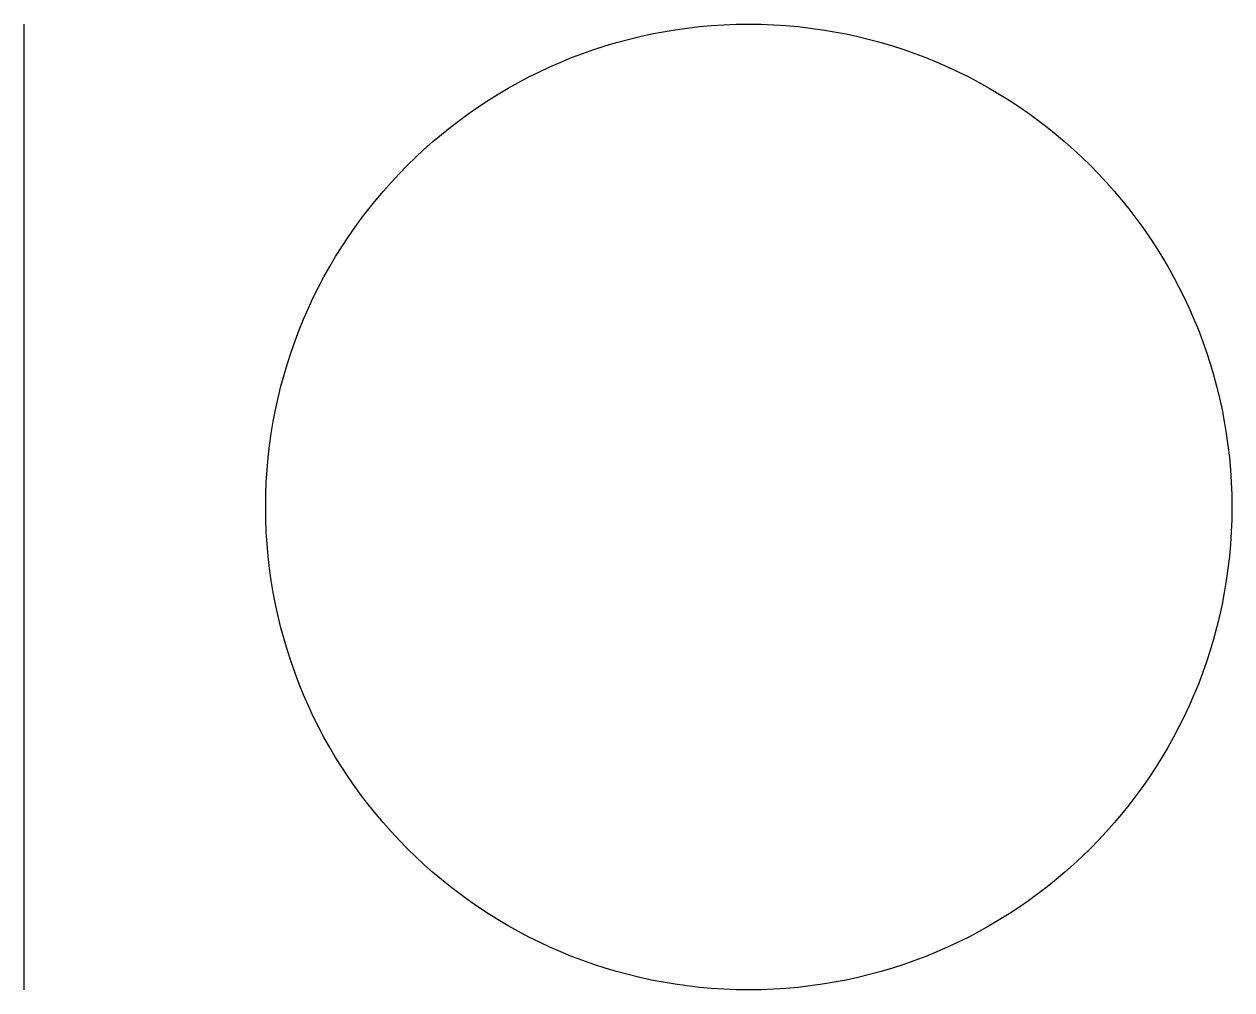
# Model space of a CAD drawing. Header units: millimetres. Extents: x 1 to 26, y 1 to 21.
import ezdxf

# ---------------------------------------------------------------- set-up
doc = ezdxf.new("R2010")
doc.units = ezdxf.units.MM
doc.layers.add('1', color=7, linetype='Continuous', true_color=0xffffff)
doc.layers.add('circle', color=6, linetype='Continuous', lineweight=25, true_color=0xff00ff)
doc.layers.add('line', color=2, linetype='Continuous', lineweight=25, true_color=0xffff00)
doc.layers.get('1').off()

# ---------------------------------------------------------------- blocks, each defined once
blk = doc.blocks.new('block1')
at = {"layer": 'circle'}
blk.add_circle((15, 10), 10, dxfattribs=at)
at = {"layer": 'line'}
blk.add_line((0, 0), (0, 20), dxfattribs=at)

msp = doc.modelspace()

# ---------------------------------------------------------------- block references
at = {"layer": '1'}
msp.add_blockref('block1', (1, 1), dxfattribs=at)

doc.saveas('drawing.dxf')
